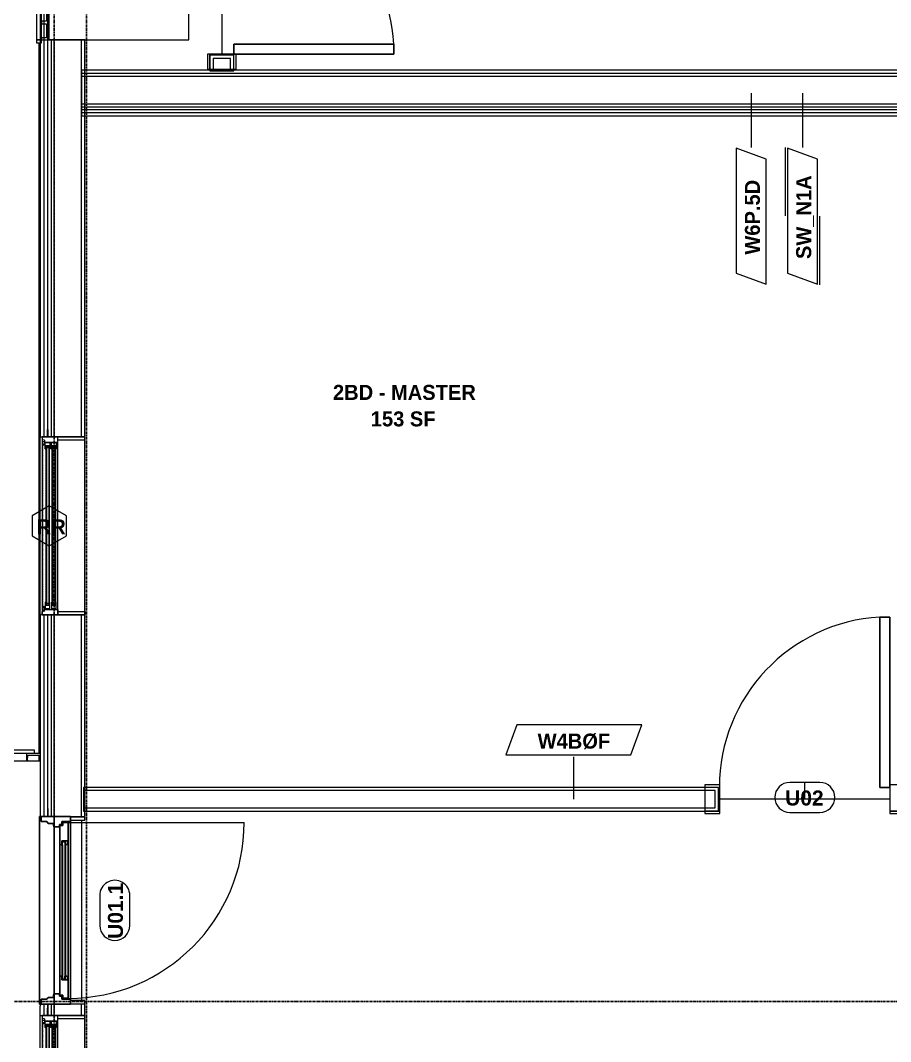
# Model space of a CAD drawing. Header units: inches. Extents: x -4058 to -1781, y 9814 to 12264.
# Drawn here: x -3836 to -3662.3, y 10159.2 to 10363.1 of the extents above; entities that cross this region are included whole.
import ezdxf

# ---------------------------------------------------------------- set-up
doc = ezdxf.new("R2010")
doc.units = ezdxf.units.IN
doc.header["$MEASUREMENT"] = 0
doc.linetypes.add('Dash', pattern=[0.25, 0.125, -0.125])
doc.linetypes.add('Grid Line 1_2_', pattern=[0.875, 0.5, -0.125, 0.125, -0.125])
for name, color, linetype, lineweight in [('0-1', 7, 'Continuous', 5), ('0-2', 7, 'Continuous', 9), ('A-AREA-IDEN', 2, 'Continuous', 9), ('A-DETL-GENF-HDLN-1', 7, 'Dash', 9), ('A-DETL-GENF-HDLN-2', 1, 'Continuous', 18), ('A-DOOR-1', 7, 'Continuous', 9), ('A-DOOR-2', 10, 'Continuous', 30), ('A-DOOR-3', 31, 'Continuous', 9), ('A-DOOR-4', 31, 'Continuous', 30), ('A-DOOR-FRAM-1', 7, 'Continuous', 9), ('A-DOOR-FRAM-2', 10, 'Continuous', 30), ('A-DOOR-GLAZ-1', 7, 'Continuous', 9), ('A-DOOR-IDEN', 31, 'Continuous', 9), ('A-FLOR-1', 7, 'Continuous', 9), ('A-FLOR-2', 192, 'Continuous', 9), ('A-GENM-1', 7, 'Continuous', 9), ('A-GLAZ', 151, 'Continuous', 18), ('A-GLAZ-1', 10, 'Continuous', 30), ('A-GLAZ-2', 7, 'Continuous', 9), ('A-GLAZ-CURT-1', 7, 'Continuous', 9), ('A-GLAZ-CWMG-1', 7, 'Continuous', 9), ('A-GLAZ-IDEN', 152, 'Continuous', 9), ('A-WALL', 113, 'Continuous', 18), ('A-WALL-1', 7, 'Continuous', 9), ('A-WALL-2', 250, 'Continuous', 18), ('A-WALL-3', 113, 'Continuous', 9), ('A-WALL-IDEN', 211, 'Continuous', 9), ('I-WALL-1', 7, 'Continuous', 9), ('S-FNDN-1', 7, 'Continuous', 9), ('S-GRID-1', 1, 'Grid Line 1_2_', 30)]:
    doc.layers.add(name, color=color, linetype=linetype, lineweight=lineweight)
doc.styles.add('Arial_B', font='arialbd.ttf', dxfattribs={"height": 3})
doc.styles.add('Century Gothic_B_1', font='GOTHICB.TTF', dxfattribs={"height": 3})

# ---------------------------------------------------------------- blocks, each defined once
blk = doc.blocks.new('Bayer Built Door - VISTAGRANDE FLUSH _LH_ - 37-1_2__ x 81-3_4__ - 1ST FLOOR-V2-UNIT PLANS - 1ST FLOOR')
at = {"layer": 'A-DOOR-1'}
blk.add_line((17.56, -1.16), (17.56, -36.28), dxfattribs=at)
blk.add_arc((17.56, -1.16), 35.13, 180, 270, dxfattribs=at)
at = {"layer": 'A-DOOR-2'}
for p, q in [((-16.95, 0.56), (-16.95, -0.08)), ((-16.95, 0.56), (-13.13, 0.56)), ((-13.87, 0.16), (-13.13, 0.16)), ((-13.87, -1.16), (-13.87, 0.16)), ((-13.13, 0.25), (-13.16, 0.56)), ((13.12, 0.56), (-13.13, 0.56)), ((-13.13, 0.16), (-13.13, 0.25)), ((13.12, 0.25), (13.16, 0.56)), ((13.12, 0.16), (13.12, 0.25)), ((13.87, 0.16), (13.12, 0.16)), ((16.95, 0.56), (13.12, 0.56)), ((13.87, -1.16), (13.87, 0.16)), ((16.95, 0.56), (16.95, -0.08)), ((-16.95, -0.08), (-17.56, -0.09)), ((-17.56, -0.09), (-17.56, -1.16)), ((-17.56, -1.16), (-13.13, -1.16)), ((-13.13, -0.59), (-13.87, -0.59)), ((-13.87, -1.09), (-13.36, -1.09)), ((-13.87, -1.16), (-13.87, -1.09)), ((-13.36, -1.09), (-13.16, -0.84)), ((-13.16, -0.84), (-13.13, -0.66)), ((13.12, -1.16), (-13.13, -1.16)), ((-13.13, -0.66), (-13.13, -0.59)), ((13.12, -0.59), (13.87, -0.59)), ((13.12, -0.66), (13.12, -0.59)), ((13.16, -0.84), (13.12, -0.66)), ((17.56, -1.16), (13.12, -1.16)), ((13.36, -1.09), (13.16, -0.84)), ((13.87, -1.09), (13.36, -1.09)), ((13.87, -1.16), (13.87, -1.09)), ((16.95, -0.08), (17.56, -0.09)), ((17.56, -0.09), (17.56, -1.16))]:
    blk.add_line(p, q, dxfattribs=at)
at = {"layer": 'A-DOOR-FRAM-1'}
for p, q in [((-18, -1.63), (-18.63, -1.63)), ((-18.63, -1.63), (-18.63, -4.44)), ((-18, -4.44), (-18, -1.63)), ((18.62, -1.63), (18, -1.63)), ((18, -1.63), (18, -4.44)), ((18.62, -4.44), (18.62, -1.63)), ((-18.63, -4.44), (-18, -4.44)), ((18, -4.44), (18.62, -4.44))]:
    blk.add_line(p, q, dxfattribs=at)
at = {"layer": 'A-DOOR-FRAM-2'}
for p, q in [((18.75, 4.59), (-18.75, 4.59)), ((-18.75, 4.59), (-18.75, 4.44)), ((-18.75, 4.25), (-18.75, -1.63)), ((-18.75, 4.25), (-17.72, 4.25)), ((-17.72, 3.13), (-17.72, 4.25)), ((17.72, 3.13), (17.72, 4.25)), ((18.75, 4.25), (17.72, 4.25)), ((18.75, 4.44), (18.75, 4.59)), ((18.75, 4.25), (18.75, -1.63)), ((-20.38, 2.94), (-18.75, 2.94)), ((-17.38, 2.89), (-17.72, 3.13)), ((-17.38, 1.89), (-17.38, 2.89)), ((17.38, 2.89), (17.72, 3.13)), ((17.38, 1.89), (17.38, 2.89)), ((20.37, 2.94), (18.75, 2.94)), ((-17.72, 0.16), (-17.14, 0.16)), ((-17.72, -1.63), (-17.72, 0.16)), ((-16.69, 1.73), (-17.38, 1.89)), ((-17.14, 0.16), (-17.14, 0.59)), ((-17.14, 0.59), (-16.69, 0.59)), ((-16.69, 0.59), (-16.69, 1.73)), ((16.69, 1.73), (17.38, 1.89)), ((16.69, 0.59), (16.69, 1.73)), ((17.14, 0.59), (16.69, 0.59)), ((17.14, 0.16), (17.14, 0.59)), ((17.72, 0.16), (17.14, 0.16)), ((17.72, -1.63), (17.72, 0.16)), ((-18.75, -1.63), (-18.63, -1.63)), ((-18.37, -1.63), (-18.75, -1.63)), ((-18.75, -1.63), (-17.72, -1.63)), ((-18, -1.63), (18, -1.63)), ((18.75, -1.63), (17.72, -1.63)), ((18.62, -1.63), (18.75, -1.63))]:
    blk.add_line(p, q, dxfattribs=at)
at = {"layer": 'A-DOOR-GLAZ-1'}
for p, q in [((13.12, 0.16), (-13.13, 0.16)), ((-13.13, 0), (-13.87, 0)), ((-13.87, -0.44), (-13.13, -0.44)), ((-13.66, 0), (-13.66, -0.44)), ((13.12, 0), (-13.13, 0)), ((13.12, -0.44), (-13.13, -0.44)), ((13.12, -0.59), (-13.13, -0.59)), ((13.12, 0), (13.87, 0)), ((13.87, -0.44), (13.12, -0.44)), ((13.66, 0), (13.66, -0.44))]:
    blk.add_line(p, q, dxfattribs=at)
blk = doc.blocks.new('Window-Double_Hung-Marvin-Essential - 1-WIDE _TEMP ALL_ ESDH3066-3454274-UNIT PLANS - 1ST FLOOR')
at = {"layer": 'A-DETL-GENF-HDLN-1'}
blk.add_line((16.1, 3.97), (-16.5, 3.97), dxfattribs=at)
at = {"layer": 'A-DETL-GENF-HDLN-2'}
for p, q in [((-19.25, 2.98), (-19.25, 2.94)), ((-17.75, 2.98), (-19.25, 2.98)), ((-19.25, 2.94), (-17.9, 2.94)), ((-17.9, 2.94), (-17.9, 2.83)), ((-17.9, 2.83), (-17.75, 2.83)), ((-17.75, 4.03), (-17.16, 4.03)), ((-17.75, 4.03), (-17.75, 0.94)), ((-17.08, 3.62), (-17.16, 4.03)), ((-17.08, 3.62), (-16.19, 3.62)), ((-16.85, 4), (-16.85, 3.62)), ((-16.3, 4), (-16.85, 4)), ((-16.38, 3.52), (-16.72, 3.52)), ((-16.72, 3.52), (-16.72, 0.94)), ((-15.34, 3.44), (-16.56, 3.44)), ((-16.56, 2.5), (-16.56, 3.44)), ((-16.56, 2.5), (-15.34, 2.5)), ((-15.34, 2.22), (-16.56, 2.22)), ((-16.56, 1.28), (-16.56, 2.22)), ((-16.38, 3.62), (-16.38, 3.52)), ((-16.3, 3.76), (-16.3, 4)), ((-16.18, 3.76), (-16.3, 3.76)), ((-16.19, 3.72), (-16.1, 3.72)), ((-16.19, 3.62), (-16.19, 3.72)), ((-16.18, 3.97), (-16.1, 3.97)), ((-16.18, 3.97), (-16.18, 3.76)), ((-16.1, 3.72), (-16.1, 3.97)), ((-15.94, 2.62), (-15.94, 3.34)), ((-15.94, 3.34), (-15.28, 3.34)), ((-15.28, 2.62), (-15.94, 2.62)), ((-15.94, 1.4), (-15.94, 2.12)), ((-15.94, 2.12), (-15.28, 2.12)), ((-15.84, 2.63), (-15.84, 3.32)), ((-15.84, 1.41), (-15.84, 2.1)), ((-15.54, 2.76), (-15.54, 3.2)), ((-15.34, 3.44), (-15.28, 3.38)), ((-15.34, 2.5), (-15.28, 2.56)), ((-15.34, 2.22), (-15.28, 2.16)), ((-15.28, 3.34), (-15.28, 3.38)), ((-15.28, 2.56), (-15.28, 2.62)), ((-15.28, 2.12), (-15.28, 2.16)), ((15.34, 3.44), (15.28, 3.38)), ((15.28, 3.34), (15.28, 3.38)), ((15.94, 3.34), (15.28, 3.34)), ((15.28, 2.56), (15.28, 2.62)), ((15.28, 2.62), (15.94, 2.62)), ((15.34, 2.5), (15.28, 2.56)), ((15.34, 2.22), (15.28, 2.16)), ((15.28, 2.12), (15.28, 2.16)), ((15.94, 2.12), (15.28, 2.12)), ((15.34, 3.44), (16.56, 3.44)), ((16.56, 2.5), (15.34, 2.5)), ((15.34, 2.22), (16.56, 2.22)), ((15.54, 2.76), (15.54, 3.2)), ((15.84, 2.63), (15.84, 3.32)), ((15.84, 1.41), (15.84, 2.1)), ((15.94, 2.62), (15.94, 3.34)), ((15.94, 1.4), (15.94, 2.12)), ((16.18, 3.97), (16.1, 3.97)), ((16.1, 3.72), (16.1, 3.97)), ((16.19, 3.72), (16.1, 3.72)), ((16.18, 3.97), (16.18, 3.76)), ((16.18, 3.76), (16.3, 3.76)), ((16.19, 3.62), (16.19, 3.72)), ((17.08, 3.62), (16.19, 3.62)), ((16.3, 3.76), (16.3, 4)), ((16.3, 4), (16.85, 4)), ((16.38, 3.62), (16.38, 3.52)), ((16.38, 3.52), (16.72, 3.52)), ((16.56, 2.5), (16.56, 3.44)), ((16.56, 1.28), (16.56, 2.22)), ((16.72, 3.52), (16.72, 0.94)), ((16.85, 4), (16.85, 3.62)), ((17.08, 3.62), (17.16, 4.03)), ((17.75, 4.03), (17.16, 4.03)), ((17.75, 4.03), (17.75, 0.94)), ((17.75, 2.98), (19.25, 2.98)), ((17.9, 2.83), (17.75, 2.83)), ((17.9, 2.94), (17.9, 2.83)), ((19.25, 2.94), (17.9, 2.94)), ((19.25, 2.98), (19.25, 2.94)), ((-16.72, 0.94), (-17.75, 0.94)), ((-17.13, 0.91), (-17.13, -4.44)), ((-16.56, 1.28), (-15.34, 1.28)), ((-15.28, 1.4), (-15.94, 1.4)), ((-15.54, 1.54), (-15.54, 1.98)), ((-15.34, 1.28), (-15.28, 1.34)), ((-15.28, 1.34), (-15.28, 1.4)), ((15.28, 1.34), (15.28, 1.4)), ((15.28, 1.4), (15.94, 1.4)), ((15.34, 1.28), (15.28, 1.34)), ((16.56, 1.28), (15.34, 1.28)), ((15.54, 1.54), (15.54, 1.98)), ((16.72, 0.94), (17.75, 0.94)), ((17.12, -4.44), (17.12, 0.91)), ((-17.13, -4.44), (-17.75, -4.44)), ((17.12, -4.44), (17.75, -4.44))]:
    blk.add_line(p, q, dxfattribs=at)
at = {"layer": 'A-GLAZ'}
for p, q in [((15.84, 3.32), (-15.84, 3.32)), ((15.84, 3.2), (-15.84, 3.2)), ((15.84, 2.76), (-15.84, 2.76)), ((15.84, 2.63), (-15.84, 2.63)), ((15.84, 2.1), (-15.84, 2.1)), ((15.84, 1.98), (-15.84, 1.98)), ((15.84, 1.54), (-15.84, 1.54)), ((15.84, 1.41), (-15.84, 1.41))]:
    blk.add_line(p, q, dxfattribs=at)
at = {"layer": 'A-GLAZ-1'}
for p, q in [((-17.75, 4.03), (-17.75, 0.94)), ((17.75, 0.94), (17.75, 4.03)), ((-17.75, 0.91), (-17.75, -4.44)), ((17.75, -4.44), (17.75, 0.91))]:
    blk.add_line(p, q, dxfattribs=at)
at = {"layer": 'A-GLAZ-2'}
for p, q in [((19.62, 4.5), (17.75, 4.5)), ((17.75, 4.5), (17.75, 4.44)), ((17.75, 4.44), (19.62, 4.44)), ((19.62, 4.44), (19.62, 4.5)), ((17.75, 4.03), (-17.75, 4.03)), ((-17.75, 0.94), (17.75, 0.94)), ((-17.75, -4.44), (17.75, -4.44))]:
    blk.add_line(p, q, dxfattribs=at)
blk = doc.blocks.new('Window-Double_Hung-Marvin-Essential - 1-WIDE _TEMP LOWER_ ESDH3066-3454275-UNIT PLANS - 1ST FLOOR')
at = {"layer": 'A-DETL-GENF-HDLN-1'}
blk.add_line((16.1, 3.97), (-16.5, 3.97), dxfattribs=at)
at = {"layer": 'A-DETL-GENF-HDLN-2'}
for p, q in [((-19.25, 2.98), (-19.25, 2.94)), ((-17.75, 2.98), (-19.25, 2.98)), ((-19.25, 2.94), (-17.9, 2.94)), ((-17.9, 2.94), (-17.9, 2.83)), ((-17.9, 2.83), (-17.75, 2.83)), ((-17.75, 4.03), (-17.16, 4.03)), ((-17.75, 4.03), (-17.75, 0.94)), ((-17.08, 3.62), (-17.16, 4.03)), ((-17.08, 3.62), (-16.19, 3.62)), ((-16.85, 4), (-16.85, 3.62)), ((-16.3, 4), (-16.85, 4)), ((-16.38, 3.52), (-16.72, 3.52)), ((-16.72, 3.52), (-16.72, 0.94)), ((-15.34, 3.44), (-16.56, 3.44)), ((-16.56, 2.5), (-16.56, 3.44)), ((-16.56, 2.5), (-15.34, 2.5)), ((-15.34, 2.22), (-16.56, 2.22)), ((-16.56, 1.28), (-16.56, 2.22)), ((-16.38, 3.62), (-16.38, 3.52)), ((-16.3, 3.76), (-16.3, 4)), ((-16.18, 3.76), (-16.3, 3.76)), ((-16.19, 3.72), (-16.1, 3.72)), ((-16.19, 3.62), (-16.19, 3.72)), ((-16.18, 3.97), (-16.1, 3.97)), ((-16.18, 3.97), (-16.18, 3.76)), ((-16.1, 3.72), (-16.1, 3.97)), ((-15.94, 2.62), (-15.94, 3.34)), ((-15.94, 3.34), (-15.28, 3.34)), ((-15.28, 2.62), (-15.94, 2.62)), ((-15.94, 1.4), (-15.94, 2.12)), ((-15.94, 2.12), (-15.28, 2.12)), ((-15.84, 2.63), (-15.84, 3.32)), ((-15.84, 1.41), (-15.84, 2.1)), ((-15.54, 2.76), (-15.54, 3.2)), ((-15.34, 3.44), (-15.28, 3.38)), ((-15.34, 2.5), (-15.28, 2.56)), ((-15.34, 2.22), (-15.28, 2.16)), ((-15.28, 3.34), (-15.28, 3.38)), ((-15.28, 2.56), (-15.28, 2.62)), ((-15.28, 2.12), (-15.28, 2.16)), ((15.34, 3.44), (15.28, 3.38)), ((15.28, 3.34), (15.28, 3.38)), ((15.94, 3.34), (15.28, 3.34)), ((15.28, 2.56), (15.28, 2.62)), ((15.28, 2.62), (15.94, 2.62)), ((15.34, 2.5), (15.28, 2.56)), ((15.34, 2.22), (15.28, 2.16)), ((15.28, 2.12), (15.28, 2.16)), ((15.94, 2.12), (15.28, 2.12)), ((15.34, 3.44), (16.56, 3.44)), ((16.56, 2.5), (15.34, 2.5)), ((15.34, 2.22), (16.56, 2.22)), ((15.54, 2.76), (15.54, 3.2)), ((15.84, 2.63), (15.84, 3.32)), ((15.84, 1.41), (15.84, 2.1)), ((15.94, 2.62), (15.94, 3.34)), ((15.94, 1.4), (15.94, 2.12)), ((16.18, 3.97), (16.1, 3.97)), ((16.1, 3.72), (16.1, 3.97)), ((16.19, 3.72), (16.1, 3.72)), ((16.18, 3.97), (16.18, 3.76)), ((16.18, 3.76), (16.3, 3.76)), ((16.19, 3.62), (16.19, 3.72)), ((17.08, 3.62), (16.19, 3.62)), ((16.3, 3.76), (16.3, 4)), ((16.3, 4), (16.85, 4)), ((16.38, 3.62), (16.38, 3.52)), ((16.38, 3.52), (16.72, 3.52)), ((16.56, 2.5), (16.56, 3.44)), ((16.56, 1.28), (16.56, 2.22)), ((16.72, 3.52), (16.72, 0.94)), ((16.85, 4), (16.85, 3.62)), ((17.08, 3.62), (17.16, 4.03)), ((17.75, 4.03), (17.16, 4.03)), ((17.75, 4.03), (17.75, 0.94)), ((17.75, 2.98), (19.25, 2.98)), ((17.9, 2.83), (17.75, 2.83)), ((17.9, 2.94), (17.9, 2.83)), ((19.25, 2.94), (17.9, 2.94)), ((19.25, 2.98), (19.25, 2.94)), ((-16.72, 0.94), (-17.75, 0.94)), ((-17.13, 0.91), (-17.13, -4.44)), ((-16.56, 1.28), (-15.34, 1.28)), ((-15.28, 1.4), (-15.94, 1.4)), ((-15.54, 1.54), (-15.54, 1.98)), ((-15.34, 1.28), (-15.28, 1.34)), ((-15.28, 1.34), (-15.28, 1.4)), ((15.28, 1.34), (15.28, 1.4)), ((15.28, 1.4), (15.94, 1.4)), ((15.34, 1.28), (15.28, 1.34)), ((16.56, 1.28), (15.34, 1.28)), ((15.54, 1.54), (15.54, 1.98)), ((16.72, 0.94), (17.75, 0.94)), ((17.12, -4.44), (17.12, 0.91)), ((-17.13, -4.44), (-17.75, -4.44)), ((17.12, -4.44), (17.75, -4.44))]:
    blk.add_line(p, q, dxfattribs=at)
at = {"layer": 'A-GLAZ'}
for p, q in [((15.84, 3.32), (-15.84, 3.32)), ((15.84, 3.2), (-15.84, 3.2)), ((15.84, 2.76), (-15.84, 2.76)), ((15.84, 2.63), (-15.84, 2.63)), ((15.84, 2.1), (-15.84, 2.1)), ((15.84, 1.98), (-15.84, 1.98)), ((15.84, 1.54), (-15.84, 1.54)), ((15.84, 1.41), (-15.84, 1.41))]:
    blk.add_line(p, q, dxfattribs=at)
at = {"layer": 'A-GLAZ-1'}
for p, q in [((-17.75, 4.03), (-17.75, 0.94)), ((17.75, 0.94), (17.75, 4.03)), ((-17.75, 0.91), (-17.75, -4.44)), ((17.75, -4.44), (17.75, 0.91))]:
    blk.add_line(p, q, dxfattribs=at)
at = {"layer": 'A-GLAZ-2'}
for p, q in [((17.75, 4.03), (-17.75, 4.03)), ((-17.75, 0.94), (17.75, 0.94)), ((-17.75, -4.44), (17.75, -4.44))]:
    blk.add_line(p, q, dxfattribs=at)
blk = doc.blocks.new('V-Series_EWC4_SPVU_RFA_2015 - 1ST FLOOR-2484708-UNIT PLANS - 1ST FLOOR')
at = {"layer": 'A-GENM-1'}
for p, q in [((-3126.69, 12090.69), (-3127.25, 12090.69)), ((-3127.25, 12090.69), (-3127.25, 12089.69)), ((-3098.81, 12090.69), (-3126.69, 12090.69)), ((-3126.69, 12090.69), (-3126.69, 12089.69)), ((-3126.69, 12089.69), (-3126.69, 12090.69)), ((-3098.81, 12089.69), (-3098.81, 12090.69)), ((-3098.25, 12090.69), (-3098.81, 12090.69)), ((-3098.81, 12090.69), (-3098.81, 12089.69)), ((-3098.25, 12089.69), (-3098.25, 12090.69)), ((-3127.25, 12089.69), (-3126.69, 12089.69)), ((-3126.69, 12089.69), (-3098.81, 12089.69)), ((-3126.69, 12089.69), (-3126.69, 12060.25)), ((-3126.25, 12089.69), (-3126.69, 12089.69)), ((-3126.25, 12088.69), (-3126.25, 12089.69)), ((-3123.45, 12088.69), (-3126.25, 12088.69)), ((-3122.95, 12089.69), (-3123.45, 12089.69)), ((-3123.45, 12089.69), (-3123.45, 12088.69)), ((-3122.95, 12088.69), (-3122.95, 12089.69)), ((-3119.97, 12088.69), (-3122.95, 12088.69)), ((-3119.47, 12089.69), (-3119.97, 12089.69)), ((-3119.97, 12089.69), (-3119.97, 12088.69)), ((-3119.47, 12088.69), (-3119.47, 12089.69)), ((-3116.48, 12088.69), (-3119.47, 12088.69)), ((-3115.98, 12089.69), (-3116.48, 12089.69)), ((-3116.48, 12089.69), (-3116.48, 12088.69)), ((-3115.98, 12088.69), (-3115.98, 12089.69)), ((-3113, 12088.69), (-3115.98, 12088.69)), ((-3112.5, 12089.69), (-3113, 12089.69)), ((-3113, 12089.69), (-3113, 12088.69)), ((-3112.5, 12088.69), (-3112.5, 12089.69)), ((-3109.51, 12088.69), (-3112.5, 12088.69)), ((-3109.01, 12089.69), (-3109.51, 12089.69)), ((-3109.51, 12089.69), (-3109.51, 12088.69)), ((-3109.01, 12088.69), (-3109.01, 12089.69)), ((-3106.03, 12088.69), (-3109.01, 12088.69)), ((-3105.53, 12089.69), (-3106.03, 12089.69)), ((-3106.03, 12089.69), (-3106.03, 12088.69)), ((-3105.53, 12088.69), (-3105.53, 12089.69)), ((-3102.55, 12088.69), (-3105.53, 12088.69)), ((-3102.05, 12089.69), (-3102.55, 12089.69)), ((-3102.55, 12089.69), (-3102.55, 12088.69)), ((-3102.05, 12088.69), (-3102.05, 12089.69)), ((-3099.25, 12088.69), (-3102.05, 12088.69)), ((-3098.81, 12089.69), (-3099.25, 12089.69)), ((-3099.25, 12089.69), (-3099.25, 12088.69)), ((-3098.81, 12089.69), (-3098.25, 12089.69)), ((-3098.81, 12060.25), (-3098.81, 12089.69)), ((-3126.69, 12060.25), (-3098.81, 12060.25))]:
    blk.add_line(p, q, dxfattribs=at)
blk = doc.blocks.new('Horizontal_Siding - Horizontal_Siding-2840883-UNIT PLANS - 1ST FLOOR')
at = {"layer": 'A-GLAZ-CURT-1'}
for p, q in [((-12.775, 2.25), (12.775, 2.25)), ((-12.775, 1.5), (-12.775, 2.25)), ((12.775, 2.25), (12.775, 1.5)), ((11.275, 1.5), (-11.275, 1.5))]:
    blk.add_line(p, q, dxfattribs=at)
blk = doc.blocks.new('Rectangular Mullion - RAILING POST-V15-UNIT PLANS - 1ST FLOOR')
at = {"layer": 'A-GLAZ-CWMG-1'}
for p, q in [((-3, -1.5), (-3, 0)), ((-0.25, -1.5), (-3, -1.5)), ((-2.79, -0.21), (-2.72, -1.18)), ((-2.72, -1.18), (-0.28, -1.18)), ((-0.28, -1.18), (-0.25, -0.81))]:
    blk.add_line(p, q, dxfattribs=at)
blk.add_arc((-3, -0.21), 0.21, 359.472, 90, dxfattribs=at)
blk = doc.blocks.new('CTR - 1st Phase - Shell_rvt-1-UNIT PLANS - 1ST FLOOR')
at = {"layer": 'A-FLOR-1'}
for p, q in [((-3832.07, 10215.19), (-3885.92, 10215.19)), ((-3829.32, 10166.64), (-3829.32, 10204.14))]:
    blk.add_line(p, q, dxfattribs=at)
at = {"layer": 'A-WALL-1'}
for p, q in [((-3832.07, 10437.64), (-3832.07, 10279.94)), ((-3830.32, 10359.21), (-3830.32, 10387.09)), ((-3823.2, 10359.21), (-3830.32, 10359.21)), ((-3823.2, 10279.94), (-3823.2, 10359.21)), ((-3832.07, 10279.94), (-3831.67, 10279.94)), ((-3832.07, 10244.44), (-3832.07, 10279.94)), ((-3828.57, 10279.94), (-3828.54, 10279.94)), ((-3832.07, 10244.44), (-3832.07, 10204.14)), ((-3831.67, 10244.44), (-3832.07, 10244.44)), ((-3828.54, 10244.44), (-3828.57, 10244.44)), ((-3823.2, 10204.14), (-3823.2, 10244.44)), ((-3832.07, 10204.14), (-3823.2, 10204.14)), ((-3829.32, 10204.14), (-3829.32, 10166.64)), ((-3832.07, 10166.64), (-3832.07, 10166.26)), ((-3823.2, 10166.64), (-3832.07, 10166.64)), ((-3823.2, 10164.39), (-3823.2, 10166.64)), ((-3832.07, 10164.39), (-3831.67, 10164.39)), ((-3832.07, 10128.89), (-3832.07, 10164.39)), ((-3828.57, 10164.39), (-3828.54, 10164.39))]:
    blk.add_line(p, q, dxfattribs=at)
at = {"layer": 'A-WALL-2'}
for p, q in [((-3831.32, 10279.94), (-3831.32, 10437.64)), ((-3830.57, 10279.94), (-3830.57, 10437.64)), ((-3829.82, 10279.94), (-3829.82, 10359.21)), ((-3829.32, 10279.94), (-3829.32, 10359.21)), ((-3823.82, 10279.94), (-3823.82, 10359.21)), ((-3831.32, 10204.14), (-3831.32, 10244.44)), ((-3830.57, 10204.14), (-3830.57, 10244.44)), ((-3829.82, 10204.14), (-3829.82, 10244.44)), ((-3829.32, 10204.14), (-3829.32, 10244.44)), ((-3823.82, 10204.14), (-3823.82, 10244.44)), ((-3831.32, 10164.39), (-3831.32, 10166.64)), ((-3830.57, 10164.39), (-3830.57, 10166.64)), ((-3829.82, 10164.39), (-3829.82, 10166.64)), ((-3829.32, 10164.39), (-3829.32, 10166.64)), ((-3823.82, 10164.39), (-3823.82, 10166.64))]:
    blk.add_line(p, q, dxfattribs=at)
at = {"layer": 'S-FNDN-1'}
for p, q in [((-3832.32, 10216.69), (-3832.32, 10358.65)), ((-3832.32, 10215.19), (-3832.32, 10216.37))]:
    blk.add_line(p, q, dxfattribs=at)
at = {"layer": '0-2'}
for name, p, rotation in [('V-Series_EWC4_SPVU_RFA_2015 - 1ST FLOOR-2484708-UNIT PLANS - 1ST FLOOR', (8257.87, 13485.9), 89.99999999999994), ('Window-Double_Hung-Marvin-Essential - 1-WIDE _TEMP LOWER_ ESDH3066-3454275-UNIT PLANS - 1ST FLOOR', (-3827.64, 10262.19), 89.99999999999885), ('Bayer Built Door - VISTAGRANDE FLUSH _LH_ - 37-1_2__ x 81-3_4__ - 1ST FLOOR-V2-UNIT PLANS - 1ST FLOOR', (-3827.64, 10185.39), 89.99999999999885), ('Window-Double_Hung-Marvin-Essential - 1-WIDE _TEMP ALL_ ESDH3066-3454274-UNIT PLANS - 1ST FLOOR', (-3827.64, 10146.64), 89.99999999999885)]:
    blk.add_blockref(name, p, dxfattribs=dict(at, rotation=rotation))
blk.add_blockref('Horizontal_Siding - Horizontal_Siding-2840883-UNIT PLANS - 1ST FLOOR', (-3846.1, 10215.19), dxfattribs=at)
at = {"layer": '0-2', "extrusion": (0, 0, -1), "rotation": 180}
blk.add_blockref('Rectangular Mullion - RAILING POST-V15-UNIT PLANS - 1ST FLOOR', (3831.82, 10215.19), dxfattribs=at)
blk = doc.blocks.new('CTR - 1st Phase - Common Walls_rvt-1-UNIT PLANS - 1ST FLOOR')
at = {"layer": 'A-WALL-2'}
for p, q in [((-3504.67, 10352.53), (-3823.82, 10352.53)), ((-3504.67, 10351.9), (-3823.82, 10351.9)), ((-3501.67, 10346.4), (-3823.82, 10346.4)), ((-3501.67, 10345.78), (-3823.82, 10345.78)), ((-3501.67, 10345.28), (-3823.82, 10345.28)), ((-3501.67, 10344.65), (-3823.82, 10344.65))]:
    blk.add_line(p, q, dxfattribs=at)
at = {"layer": 'I-WALL-1'}
for p, q in [((-3505.3, 10353.15), (-3823.82, 10353.15)), ((-3823.82, 10353.15), (-3823.82, 10344.03)), ((-3823.82, 10344.03), (-3654.63, 10344.03))]:
    blk.add_line(p, q, dxfattribs=at)
blk = doc.blocks.new('CTR - 1st Phase - Structure_rvt-1-UNIT PLANS - 1ST FLOOR')
at = {"layer": 'S-GRID-1'}
for p, q in [((-3829.32, 9814.03), (-3829.32, 12247.5)), ((-3822.82, 9814.03), (-3822.82, 12247.5)), ((-1781.27, 10167.19), (-4041.78, 10167.19))]:
    blk.add_line(p, q, dxfattribs=at)
blk = doc.blocks.new('SWING - SINGLE - FLUSH - SWING - FLUSH - 2-10 x 6-8 - PRIVACY-4346066-UNIT PLANS - 1ST FLOOR')
at = {"layer": 'A-DOOR-3'}
for p, q in [((-17, 2.87), (-20, 2.87)), ((-20, 2.87), (-20, -2.38)), ((-17, -2.38), (-17, 2.87)), ((20, 2.87), (17, 2.87)), ((17, 2.87), (17, -2.38)), ((20, -2.38), (20, 2.87)), ((-20, -2.38), (-17, -2.38)), ((-17, -2.38), (-20, -2.38)), ((-20, -2.38), (-20, -2.88)), ((-20, -2.88), (-17, -2.88)), ((-17, -2.88), (-17, -2.38)), ((17, -2.38), (20, -2.38)), ((20, -2.38), (17, -2.38)), ((17, -2.38), (17, -2.88)), ((17, -2.88), (20, -2.88)), ((20, -2.88), (20, -2.38))]:
    blk.add_line(p, q, dxfattribs=at)
blk.add_arc((17, 2.37), 34.07, 93.3657, 180, dxfattribs=at)
at = {"layer": 'A-DOOR-4'}
for p, q in [((15, 2.37), (15, 36.38)), ((17, 36.38), (15, 36.38)), ((17, 2.37), (17, 36.38)), ((17, 2.37), (15, 2.37))]:
    blk.add_line(p, q, dxfattribs=at)
blk = doc.blocks.new('SWING - SINGLE - FLUSH - SWING - 32_ x 80_ - WITH ACOUSTICAL SEAL-4346071-UNIT PLANS - 1ST FLOOR')
at = {"layer": 'A-DOOR-3'}
for p, q in [((-16, 2.87), (-19, 2.87)), ((-19, 2.87), (-19, -2.38)), ((-16, -2.38), (-16, 2.87)), ((19, 2.87), (16, 2.87)), ((16, 2.87), (16, -2.38)), ((19, -2.38), (19, 2.87)), ((-19, -2.38), (-16, -2.38)), ((-16, -2.38), (-19, -2.38)), ((-19, -2.38), (-19, -2.88)), ((-19, -2.88), (-16, -2.88)), ((-16, -2.88), (-16, -2.38)), ((16, -2.38), (19, -2.38)), ((19, -2.38), (16, -2.38)), ((16, -2.38), (16, -2.88)), ((16, -2.88), (19, -2.88)), ((19, -2.88), (19, -2.38))]:
    blk.add_line(p, q, dxfattribs=at)
blk.add_arc((16, 2.37), 32.07, 93.5759, 180, dxfattribs=at)
at = {"layer": 'A-DOOR-4'}
for p, q in [((14, 2.37), (14, 34.38)), ((16, 34.38), (14, 34.38)), ((16, 2.37), (16, 34.38)), ((16, 2.37), (14, 2.37))]:
    blk.add_line(p, q, dxfattribs=at)
blk = doc.blocks.new('Wall Tag - Shear Wall-3956451-UNIT PLANS - 1ST FLOOR')
at = {"layer": 'A-WALL-IDEN'}
for p, q in [((-0.3561, 0.0937), (-0.4244, -0.0937)), ((0.4244, 0.0937), (-0.3561, 0.0937)), ((0.4291, 0.1068), (0.0033, 0.1068)), ((0.3561, -0.0937), (0.4244, 0.0937)), ((0, -0.1068), (-0.4291, -0.1068)), ((-0.4244, -0.0937), (0.3561, -0.0937))]:
    blk.add_line(p, q, dxfattribs=at)
blk = doc.blocks.new('Wall Tag - Arch Wall-3956453-UNIT PLANS - 1ST FLOOR')
at = {"layer": 'A-WALL-IDEN'}
for p, q in [((-0.3561, 0.0937), (-0.4244, -0.0937)), ((0.4244, 0.0937), (-0.3561, 0.0937)), ((0.3561, -0.0937), (0.4244, 0.0937)), ((-0.4244, -0.0937), (0.3561, -0.0937))]:
    blk.add_line(p, q, dxfattribs=at)
blk = doc.blocks.new('Door Tag - Type Mark-2601225-UNIT PLANS - 1ST FLOOR')
at = {"layer": 'A-DOOR-IDEN'}
for p, q in [((0.09375, 0.09375), (-0.09375, 0.09375)), ((-0.09375, -0.09375), (0.09375, -0.09375))]:
    blk.add_line(p, q, dxfattribs=at)
for centre, start, end in [((-0.09375, 0), 90, 270), ((0.09375, 0), 270, 90)]:
    blk.add_arc(centre, 0.09375, start, end, dxfattribs=at)
blk = doc.blocks.new('Window Tag - ONE-4156801-UNIT PLANS - 1ST FLOOR')
at = {"layer": 'A-GLAZ-IDEN'}
for p, q in [((0, 0.125), (-0.1071, 0.0619)), ((0.107, 0.062), (0, 0.125)), ((-0.1071, 0.0619), (-0.1071, -0.0619)), ((0.107, -0.0624), (0.107, 0.062)), ((-0.1071, -0.0619), (0, -0.125)), ((0, -0.125), (0.107, -0.0624))]:
    blk.add_line(p, q, dxfattribs=at)

msp = doc.modelspace()

# ---------------------------------------------------------------- block references
at = {"layer": '0-1'}
msp.add_blockref('CTR - 1st Phase - Shell_rvt-1-UNIT PLANS - 1ST FLOOR', (0, 0), dxfattribs=at)

# ---------------------------------------------------------------- next in the draw order: linework, layer by layer
at = {"layer": 'A-DOOR-IDEN'}
msp.add_line((-3679.38, 10207.59), (-3679.38, 10210.95), dxfattribs=at)
at = {"layer": 'A-FLOR-2'}
for p, q in [((-3795.82, 10388.4), (-3795.82, 10356.4)), ((-3662.38, 10207.59), (-3696.38, 10207.59)), ((-3823.82, 10204.14), (-3823.82, 10204.01)), ((-3823.82, 10203.39), (-3823.82, 10167.39)), ((-3823.82, 10166.76), (-3823.82, 10166.64))]:
    msp.add_line(p, q, dxfattribs=at)
at = {"layer": 'A-WALL'}
for p, q in [((-3797.57, 10355.53), (-3797.57, 10353.03)), ((-3794.07, 10355.53), (-3797.57, 10355.53)), ((-3794.07, 10353.03), (-3794.07, 10355.53)), ((-3697.26, 10209.34), (-3823.42, 10209.34)), ((-3697.26, 10205.84), (-3697.26, 10209.34)), ((-3823.42, 10205.84), (-3697.26, 10205.84))]:
    msp.add_line(p, q, dxfattribs=at)
at = {"layer": 'A-WALL-3'}
for p, q in [((-3798.2, 10356.15), (-3798.2, 10353.03)), ((-3793.45, 10356.15), (-3798.2, 10356.15)), ((-3793.45, 10353.03), (-3793.45, 10356.15)), ((-3798.2, 10353.03), (-3793.45, 10353.03)), ((-3696.63, 10209.96), (-3823.42, 10209.96)), ((-3823.42, 10209.96), (-3823.42, 10205.21)), ((-3696.63, 10205.21), (-3696.63, 10209.96)), ((-3823.42, 10205.21), (-3696.63, 10205.21))]:
    msp.add_line(p, q, dxfattribs=at)
at = {"layer": 'A-WALL-IDEN'}
for p, q in [((-3690.1, 10348.59), (-3690.1, 10337.75)), ((-3679.86, 10348.59), (-3679.86, 10337.75)), ((-3725.53, 10207.59), (-3725.53, 10216.03))]:
    msp.add_line(p, q, dxfattribs=at)

# ---------------------------------------------------------------- next in the draw order: block references
at = {"layer": '0-1'}
for name in ['CTR - 1st Phase - Structure_rvt-1-UNIT PLANS - 1ST FLOOR', 'CTR - 1st Phase - Common Walls_rvt-1-UNIT PLANS - 1ST FLOOR']:
    msp.add_blockref(name, (0, 0), dxfattribs=at)
at = {"layer": 'A-DOOR-3', "rotation": 269.9999999999901}
msp.add_blockref('SWING - SINGLE - FLUSH - SWING - 32_ x 80_ - WITH ACOUSTICAL SEAL-4346071-UNIT PLANS - 1ST FLOOR', (-3795.82, 10372.4), dxfattribs=at)
at = {"layer": 'A-DOOR-3'}
msp.add_blockref('SWING - SINGLE - FLUSH - SWING - FLUSH - 2-10 x 6-8 - PRIVACY-4346066-UNIT PLANS - 1ST FLOOR', (-3679.38, 10207.59), dxfattribs=at)
at = {"layer": 'A-DOOR-IDEN', "xscale": 31.99999999999999, "yscale": 31.99999999999999, "zscale": 31.99999999999999}
msp.add_blockref('Door Tag - Type Mark-2601225-UNIT PLANS - 1ST FLOOR', (-3679.38, 10207.95), dxfattribs=at)
at = {"layer": 'A-DOOR-IDEN', "xscale": 31.99999999999999, "yscale": 31.99999999999999, "zscale": 31.99999999999999, "rotation": 89.99999999999955}
msp.add_blockref('Door Tag - Type Mark-2601225-UNIT PLANS - 1ST FLOOR', (-3817.19, 10185.39), dxfattribs=at)
at = {"layer": 'A-GLAZ-IDEN', "xscale": 31.99999999999999, "yscale": 31.99999999999999, "zscale": 31.99999999999999}
msp.add_blockref('Window Tag - ONE-4156801-UNIT PLANS - 1ST FLOOR', (-3830.27, 10262.19), dxfattribs=at)
at = {"layer": 'A-WALL-IDEN', "xscale": 31.99999999999999, "yscale": 31.99999999999999, "zscale": 31.99999999999999, "rotation": 89.99999999999955}
for name, p in [('Wall Tag - Arch Wall-3956453-UNIT PLANS - 1ST FLOOR', (-3690.1, 10324.01)), ('Wall Tag - Shear Wall-3956451-UNIT PLANS - 1ST FLOOR', (-3679.86, 10324.01))]:
    msp.add_blockref(name, p, dxfattribs=at)
at = {"layer": 'A-WALL-IDEN', "xscale": 31.99999999999999, "yscale": 31.99999999999999, "zscale": 31.99999999999999}
msp.add_blockref('Wall Tag - Arch Wall-3956453-UNIT PLANS - 1ST FLOOR', (-3725.53, 10219.45), dxfattribs=at)

# ---------------------------------------------------------------- next in the draw order: texts
at = {"layer": 'A-AREA-IDEN', "char_height": 3, "attachment_point": 1, "style": 'Century Gothic_B_1'}
for s, insert, width in [('2BD - MASTER', (-3773.62, 10290.33), 33.633), ('153 SF', (-3766.07, 10285.04), 15.352)]:
    msp.add_mtext(s, dxfattribs=dict(at, insert=insert, width=width))
at = {"layer": 'A-DOOR-IDEN', "insert": (-3683.31, 10209.33), "char_height": 3, "width": 9.393, "attachment_point": 1, "style": 'Arial_B'}
msp.add_mtext('U02', dxfattribs=at)
at = {"layer": 'A-DOOR-IDEN', "insert": (-3818.57, 10179.71), "char_height": 3, "width": 13.635, "attachment_point": 1, "rotation": 90, "style": 'Arial_B'}
msp.add_mtext('U01.1', dxfattribs=at)
at = {"layer": 'A-GLAZ-IDEN', "insert": (-3832.79, 10263.47), "char_height": 3, "width": 6.06, "attachment_point": 1, "style": 'Century Gothic_B_1'}
msp.add_mtext('RR', dxfattribs=at)
at = {"layer": 'A-WALL-IDEN', "char_height": 3, "attachment_point": 1, "rotation": 90, "style": 'Century Gothic_B_1'}
for s, insert, width in [('W6P.5D', (-3691.35, 10316.34), 18.483), ('SW_N1A', (-3681.11, 10315.46), 20.604)]:
    msp.add_mtext(s, dxfattribs=dict(at, insert=insert, width=width))
at = {"layer": 'A-WALL-IDEN', "insert": (-3732.74, 10220.69), "char_height": 3, "width": 17.372, "attachment_point": 1, "style": 'Century Gothic_B_1'}
msp.add_mtext('W4BØF', dxfattribs=at)

doc.saveas('drawing.dxf')
